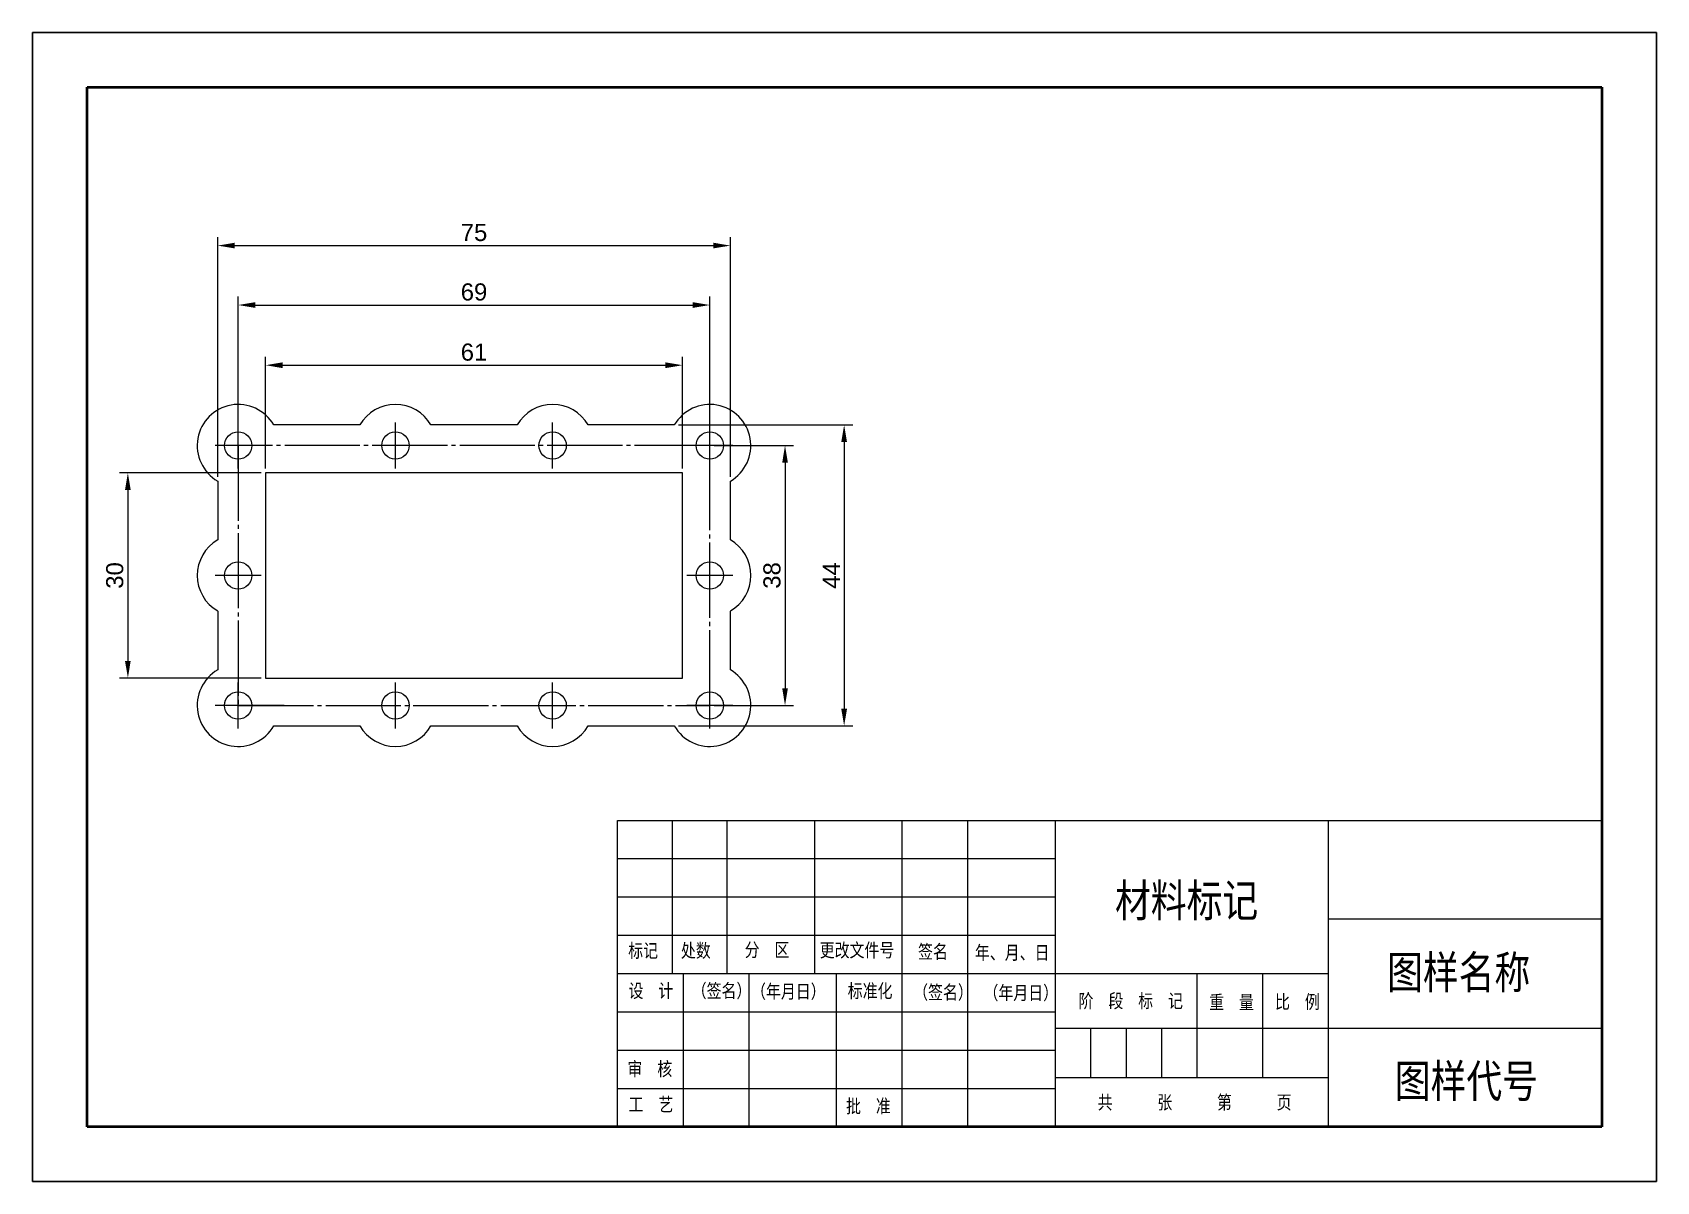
# Model space of a CAD drawing. Header units: millimetres. Extents: x 1238 to 1475, y 1817 to 1985.
import ezdxf

# ---------------------------------------------------------------- set-up
doc = ezdxf.new("R2010")
doc.units = ezdxf.units.MM
doc.linetypes.add('CENTER', pattern=[50.8, 31.75, -6.35, 6.35, -6.35])
doc.linetypes.add('JIS_08_11', pattern=[12.8, 11, -0.6, 0.6, -0.6])
doc.layers.add('圖層1', color=1, linetype='Continuous')
doc.layers.add('圖層4', color=7, linetype='CENTER')
doc.layers.add('总内框线', color=7, linetype='Continuous', lineweight=50)
doc.layers.add('总外框线', color=7, linetype='Continuous', lineweight=30)
doc.styles.get("Standard").update_dxf_attribs({"font": 'arial.ttf'})
doc.styles.add('陈杰（2）', font='gbenor.shx', dxfattribs={"width": 0.8, "bigfont": 'gbcbig.shx'})
doc.dimstyles.new('ISO-25', dxfattribs={"dimtxt": 2.5, "dimasz": 2.5, "dimexe": 1.25, "dimexo": 0.625, "dimtad": 1, "dimtxsty": 'Standard', "dimcen": 2.5, "dimadec": 0, "dimazin": 0, "dimtfac": 1, "dimtmove": 0, "dimatfit": 3, "dimfxl": 1, "dimarcsym": 0})

# ---------------------------------------------------------------- blocks, each defined once
blk = doc.blocks.new('*D3')
at = {"layer": 'Defpoints', "color": 0, "transparency": 16777216}
for p in [(1336.77, 1944.89), (1267.77, 1924.35), (1336.77, 1924.35)]:
    blk.add_point(p, dxfattribs=at)
at = {"layer": '圖層1', "color": 0, "lineweight": -2, "transparency": 16777216}
for p, q in [((1267.77, 1924.97), (1267.77, 1946.14)), ((1336.77, 1924.97), (1336.77, 1946.14)), ((1270.27, 1944.89), (1334.27, 1944.89))]:
    blk.add_line(p, q, dxfattribs=at)
at = {"layer": '圖層1', "color": 0, "transparency": 16777216}
for points in [[(1270.27, 1945.31), (1270.27, 1944.47), (1267.77, 1944.89)], [(1334.27, 1945.31), (1334.27, 1944.47), (1336.77, 1944.89)]]:
    blk.add_solid(points, dxfattribs=at)
at = {"layer": '圖層1', "color": 0, "transparency": 16777216, "insert": (1302.27, 1946.79), "char_height": 2.5, "attachment_point": 5}
blk.add_mtext('69', dxfattribs=at)
blk = doc.blocks.new('*D4')
at = {"layer": 'Defpoints', "color": 0, "transparency": 16777216}
for p in [(1271.77, 1920.35), (1251.63, 1890.35), (1271.77, 1890.35)]:
    blk.add_point(p, dxfattribs=at)
at = {"layer": '圖層1', "color": 0, "lineweight": -2, "transparency": 16777216}
for p, q in [((1271.15, 1920.35), (1250.38, 1920.35)), ((1251.63, 1917.85), (1251.63, 1892.85)), ((1271.15, 1890.35), (1250.38, 1890.35))]:
    blk.add_line(p, q, dxfattribs=at)
at = {"layer": '圖層1', "color": 0, "transparency": 16777216}
for points in [[(1251.21, 1917.85), (1252.04, 1917.85), (1251.63, 1920.35)], [(1251.21, 1892.85), (1252.04, 1892.85), (1251.63, 1890.35)]]:
    blk.add_solid(points, dxfattribs=at)
at = {"layer": '圖層1', "color": 0, "transparency": 16777216, "insert": (1249.72, 1905.35), "char_height": 2.5, "attachment_point": 5, "rotation": 90}
blk.add_mtext('30', dxfattribs=at)
blk = doc.blocks.new('*D5')
at = {"layer": 'Defpoints', "color": 0, "transparency": 16777216}
for p in [(1331.58, 1927.35), (1331.58, 1883.35), (1356.42, 1883.35)]:
    blk.add_point(p, dxfattribs=at)
at = {"layer": '圖層1', "color": 0, "lineweight": -2, "transparency": 16777216}
for p, q in [((1332.2, 1927.35), (1357.67, 1927.35)), ((1356.42, 1924.85), (1356.42, 1885.85)), ((1332.2, 1883.35), (1357.67, 1883.35))]:
    blk.add_line(p, q, dxfattribs=at)
at = {"layer": '圖層1', "color": 0, "transparency": 16777216}
for points in [[(1356, 1924.85), (1356.84, 1924.85), (1356.42, 1927.35)], [(1356, 1885.85), (1356.84, 1885.85), (1356.42, 1883.35)]]:
    blk.add_solid(points, dxfattribs=at)
at = {"layer": '圖層1', "color": 0, "transparency": 16777216, "insert": (1354.54, 1905.35), "char_height": 2.5, "attachment_point": 5, "rotation": 90}
blk.add_mtext('44', dxfattribs=at)
blk = doc.blocks.new('*D6')
at = {"layer": 'Defpoints', "color": 0, "transparency": 16777216}
for p in [(1332.77, 1936.09), (1271.77, 1920.35), (1332.77, 1920.35)]:
    blk.add_point(p, dxfattribs=at)
at = {"layer": '圖層1', "color": 0, "lineweight": -2, "transparency": 16777216}
for p, q in [((1271.77, 1920.97), (1271.77, 1937.34)), ((1332.77, 1920.97), (1332.77, 1937.34)), ((1274.27, 1936.09), (1330.27, 1936.09))]:
    blk.add_line(p, q, dxfattribs=at)
at = {"layer": '圖層1', "color": 0, "transparency": 16777216}
for points in [[(1274.27, 1936.51), (1274.27, 1935.67), (1271.77, 1936.09)], [(1330.27, 1936.51), (1330.27, 1935.67), (1332.77, 1936.09)]]:
    blk.add_solid(points, dxfattribs=at)
at = {"layer": '圖層1', "color": 0, "transparency": 16777216, "insert": (1302.27, 1937.99), "char_height": 2.5, "attachment_point": 5}
blk.add_mtext('61', dxfattribs=at)
blk = doc.blocks.new('*D7')
at = {"layer": 'Defpoints', "color": 0, "transparency": 16777216}
for p in [(1339.77, 1953.58), (1264.77, 1919.15), (1339.77, 1919.15)]:
    blk.add_point(p, dxfattribs=at)
at = {"layer": '圖層1', "color": 0, "lineweight": -2, "transparency": 16777216}
for p, q in [((1264.77, 1919.78), (1264.77, 1954.83)), ((1267.27, 1953.58), (1337.27, 1953.58)), ((1339.77, 1919.78), (1339.77, 1954.83))]:
    blk.add_line(p, q, dxfattribs=at)
at = {"layer": '圖層1', "color": 0, "transparency": 16777216}
for points in [[(1267.27, 1954), (1267.27, 1953.17), (1264.77, 1953.58)], [(1337.27, 1954), (1337.27, 1953.17), (1339.77, 1953.58)]]:
    blk.add_solid(points, dxfattribs=at)
at = {"layer": '圖層1', "color": 0, "transparency": 16777216, "insert": (1302.27, 1955.48), "char_height": 2.5, "attachment_point": 5}
blk.add_mtext('75', dxfattribs=at)
blk = doc.blocks.new('*D8')
at = {"layer": 'Defpoints', "color": 0, "transparency": 16777216}
for p in [(1336.77, 1924.35), (1336.77, 1886.35), (1347.77, 1886.35)]:
    blk.add_point(p, dxfattribs=at)
at = {"layer": '圖層1', "color": 0, "lineweight": -2, "transparency": 16777216}
for p, q in [((1337.4, 1924.35), (1349.02, 1924.35)), ((1347.77, 1921.85), (1347.77, 1888.85)), ((1337.4, 1886.35), (1349.02, 1886.35))]:
    blk.add_line(p, q, dxfattribs=at)
at = {"layer": '圖層1', "color": 0, "transparency": 16777216}
for points in [[(1347.36, 1921.85), (1348.19, 1921.85), (1347.77, 1924.35)], [(1347.36, 1888.85), (1348.19, 1888.85), (1347.77, 1886.35)]]:
    blk.add_solid(points, dxfattribs=at)
at = {"layer": '圖層1', "color": 0, "transparency": 16777216, "insert": (1345.87, 1905.35), "char_height": 2.5, "attachment_point": 5, "rotation": 90}
blk.add_mtext('38', dxfattribs=at)
blk = doc.blocks.new('A4')
for p, q in [((143.12, 86.35), (323.12, 86.35)), ((143.12, 30.35), (143.12, 86.35)), ((153.12, 86.35), (153.12, 58.35)), ((163.12, 86.35), (163.12, 58.35)), ((179.12, 86.35), (179.12, 58.35)), ((195.12, 86.35), (195.12, 58.35)), ((207.12, 86.35), (207.12, 30.35)), ((223.12, 86.35), (223.12, 30.35)), ((273.12, 30.35), (273.12, 86.35)), ((323.12, 86.35), (323.12, 30.35)), ((143.12, 79.35), (223.12, 79.35)), ((143.12, 72.35), (223.12, 72.35)), ((273.12, 68.35), (323.12, 68.35)), ((143.12, 65.35), (223.12, 65.35)), ((143.12, 58.35), (273.12, 58.35)), ((155.12, 58.35), (155.12, 30.35)), ((167.12, 58.35), (167.12, 30.35)), ((183.12, 58.35), (183.12, 30.35)), ((195.12, 58.35), (195.12, 30.35)), ((249.12, 39.35), (249.12, 58.35)), ((261.12, 39.35), (261.12, 58.35)), ((143.12, 51.35), (223.12, 51.35)), ((223.12, 48.35), (273.12, 48.35)), ((229.62, 48.35), (229.62, 39.35)), ((236.12, 48.35), (236.12, 39.35)), ((242.62, 48.35), (242.62, 39.35)), ((273.12, 48.35), (323.12, 48.35)), ((143.12, 44.35), (223.12, 44.35)), ((223.12, 39.35), (273.12, 39.35)), ((143.12, 37.35), (223.12, 37.35)), ((323.12, 30.35), (143.12, 30.35))]:
    blk.add_line(p, q)
at = {"layer": '总内框线'}
for p, q in [((46.12, 220.35), (323.12, 220.35)), ((46.12, 30.35), (46.12, 220.35)), ((323.12, 220.35), (323.12, 30.35)), ((323.12, 30.35), (46.12, 30.35))]:
    blk.add_line(p, q, dxfattribs=at)
at = {"layer": '总外框线'}
for p, q in [((36.12, 230.35), (333.12, 230.35)), ((36.12, 20.35), (36.12, 230.35)), ((333.12, 230.35), (333.12, 20.35)), ((333.12, 20.35), (36.12, 20.35))]:
    blk.add_line(p, q, dxfattribs=at)
at = {"width": 93.0193, "attachment_point": 1, "style": '陈杰（2）'}
for s, insert, char_height in [('{\\fSimSun|b0|i0|c134|p2;材料标记}', (234.09, 74.71), 6), ('{\\fSimSun|b0|i0|c134|p2;标记}', (145.07, 63.79), 2.5), ('{\\fSimSun|b0|i0|c134|p2;处数}', (154.7, 63.8), 2.5), ('{\\fSimSun|b0|i0|c134|p2;分\u3000区}', (166.36, 63.93), 2.5), ('{\\fSimSun|b0|i0|c134|p2;更改文件号}', (180.09, 63.87), 2.5), ('{\\fSimSun|b0|i0|c134|p2;签名}', (198.08, 63.61), 2.5), ('{\\fSimSun|b0|i0|c134|p2;年、月、日}', (208.47, 63.42), 2.5), ('{\\fSimSun|b0|i0|c134|p2;图样名称}', (283.85, 61.58), 6), ('{\\fSimSun|b0|i0|c134|p2;设\u3000计}', (145.13, 56.45), 2.5), ('{\\fSimSun|b0|i0|c134|p2;（签名）}', (156.68, 56.45), 2.5), ('{\\fSimSun|b0|i0|c134|p2;\u3000（年月日）}', (164.8, 56.33), 2.5), ('{\\fSimSun|b0|i0|c134|p2;标准化}', (185.21, 56.43), 2.5), ('{\\fSimSun|b0|i0|c134|p2;（签名）}', (197.18, 56.18), 2.5), ('{\\fSimSun|b0|i0|c134|p2;（年月日）}', (210.04, 56.08), 2.5), ('{\\fSimSun|b0|i0|c134|p2;阶\u3000段\u3000标\u3000记}', (227.42, 54.6), 2.5), ('{\\fSimSun|b0|i0|c134|p2;重\u3000量}', (251.31, 54.37), 2.5), ('{\\fSimSun|b0|i0|c134|p2;比\u3000例}', (263.36, 54.44), 2.5), ('{\\fSimSun|b0|i0|c134|p2;审\u3000核}', (144.93, 42.18), 2.5), ('{\\fSimSun|b0|i0|c134|p2;图样代号}', (285.25, 41.71), 6), ('{\\fSimSun|b0|i0|c134|p2;工\u3000艺}', (145.13, 35.69), 2.5), ('{\\fSimSun|b0|i0|c134|p2;批\u3000准}', (184.9, 35.37), 2.5), ('{\\fSimSun|b0|i0|c134|p2;共\u3000\u3000\u3000张\u3000\u3000\u3000第\u3000\u3000\u3000页}', (230.92, 36.07), 2.5)]:
    blk.add_mtext(s, dxfattribs=dict(at, insert=insert, char_height=char_height))

msp = doc.modelspace()

# ---------------------------------------------------------------- linework, layer by layer
for points in [[(1285.575, 1927.35), (1272.968, 1927.35)], [(1308.575, 1927.35), (1295.968, 1927.35)], [(1331.575, 1927.35), (1318.968, 1927.35)], [(1264.771, 1919.153), (1264.771, 1910.546)], [(1339.771, 1910.546), (1339.771, 1919.153)], [(1264.771, 1900.153), (1264.771, 1891.546)], [(1339.771, 1891.546), (1339.771, 1900.153)], [(1272.968, 1883.35), (1285.575, 1883.35)], [(1295.968, 1883.35), (1308.575, 1883.35)], [(1318.968, 1883.35), (1331.575, 1883.35)]]:
    msp.add_lwpolyline(points)
msp.add_lwpolyline([(1332.771, 1920.35), (1271.771, 1920.35), (1271.771, 1890.35), (1332.771, 1890.35)], close=True)
for centre in [(1267.771, 1924.35), (1290.771, 1924.35), (1313.771, 1924.35), (1336.771, 1924.35), (1267.771, 1905.35), (1336.771, 1905.35), (1267.771, 1886.35), (1290.771, 1886.35), (1313.771, 1886.35), (1336.771, 1886.35)]:
    msp.add_circle(centre, 2)
for centre, start, end in [((1267.771, 1924.35), 30, 240), ((1290.771, 1924.35), 30, 150), ((1313.771, 1924.35), 30, 150), ((1336.771, 1924.35), 300, 150), ((1267.771, 1905.35), 120, 240), ((1336.771, 1905.35), 300, 60), ((1267.771, 1886.35), 120, 330), ((1336.771, 1886.35), 210, 60), ((1290.771, 1886.35), 210, 330), ((1313.771, 1886.35), 210, 330)]:
    msp.add_arc(centre, 6, start, end)
at = {"layer": '圖層1', "color": 0, "linetype": 'JIS_08_11'}
for p, q in [((1267.771, 1920.996), (1267.771, 1927.703)), ((1290.771, 1920.996), (1290.771, 1927.703)), ((1313.771, 1920.996), (1313.771, 1927.703)), ((1336.771, 1920.996), (1336.771, 1927.703)), ((1271.125, 1924.35), (1264.418, 1924.35)), ((1340.125, 1924.35), (1333.418, 1924.35)), ((1336.771, 1901.996), (1336.771, 1908.703)), ((1271.125, 1905.35), (1264.418, 1905.35)), ((1271.125, 1905.35), (1264.418, 1905.35)), ((1340.125, 1905.35), (1333.418, 1905.35)), ((1267.771, 1882.996), (1267.771, 1889.703)), ((1290.771, 1882.996), (1290.771, 1889.703)), ((1313.771, 1882.996), (1313.771, 1889.703)), ((1336.771, 1882.996), (1336.771, 1889.703)), ((1271.125, 1886.35), (1264.418, 1886.35)), ((1274.479, 1886.35), (1267.771, 1886.35)), ((1340.125, 1886.35), (1333.418, 1886.35))]:
    msp.add_line(p, q, dxfattribs=at)
at = {"layer": '圖層4', "linetype": 'JIS_08_11'}
msp.add_lwpolyline([(1336.771, 1924.35), (1267.771, 1924.35), (1267.771, 1886.35), (1336.771, 1886.35)], close=True, dxfattribs=at)

# ---------------------------------------------------------------- block references
at = {"color": 0, "linetype": 'JIS_08_11', "xscale": 0.8, "yscale": 0.8, "zscale": 0.8}
msp.add_blockref('A4', (1208.776, 1800.461), dxfattribs=at)

# ---------------------------------------------------------------- dimensions: what is measured, and where the dimension line sits
at = {"layer": '圖層1'}
for base, p1, p2, picture, middle in [((1339.771, 1953.584), (1264.771, 1919.153), (1339.771, 1919.153), '*D7', (1302.271, 1955.481)), ((1336.771, 1944.891), (1267.771, 1924.35), (1336.771, 1924.35), '*D3', (1302.271, 1946.792)), ((1332.771, 1936.09), (1271.771, 1920.35), (1332.771, 1920.35), '*D6', (1302.271, 1937.992))]:
    dim = msp.add_linear_dim(base=base, p1=p1, p2=p2, dimstyle='ISO-25', dxfattribs=at)
    dim.commit()
    dim.dimension.update_dxf_attribs({"geometry": picture, "text_midpoint": middle})
for base, p1, p2, picture, middle in [((1356.419, 1883.35), (1331.575, 1927.35), (1331.575, 1883.35), '*D5', (1356.419, 1905.35)), ((1347.775, 1886.35), (1336.771, 1924.35), (1336.771, 1886.35), '*D8', (1347.775, 1905.35)), ((1251.627, 1890.35), (1271.771, 1920.35), (1271.771, 1890.35), '*D4', (1251.627, 1905.35))]:
    dim = msp.add_linear_dim(base=base, p1=p1, p2=p2, angle=90, dimstyle='ISO-25', dxfattribs=at)
    dim.commit()
    dim.dimension.update_dxf_attribs({"geometry": picture, "text_midpoint": middle, "dimtype": 160})

doc.saveas('drawing.dxf')
